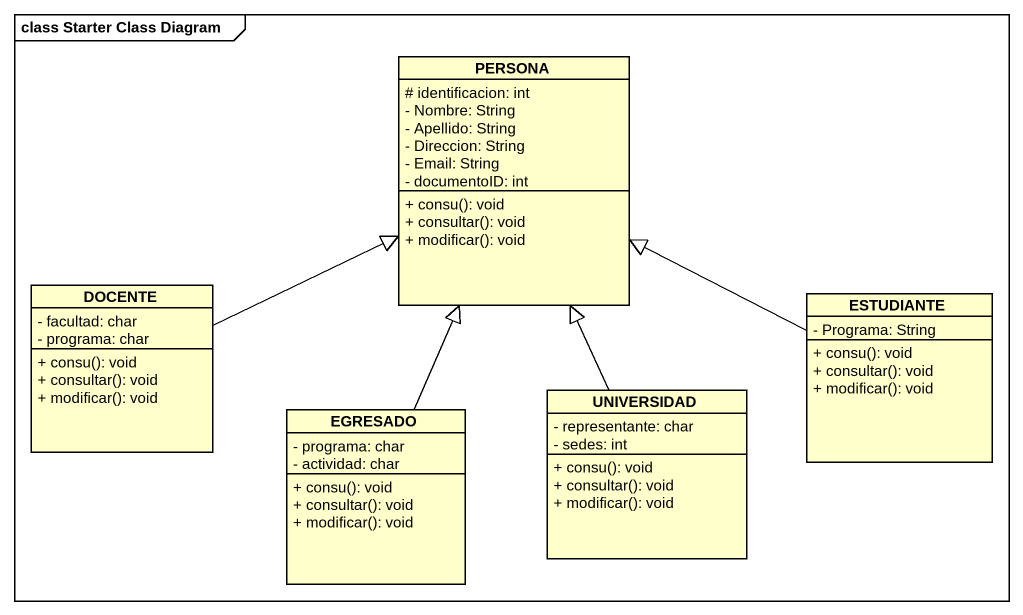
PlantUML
@startuml
mainframe class Starter Class Diagram
hide circle
hide empty members
skinparam classAttributeIconSize 0
class PERSONA {
  # identificacion: int
  - Nombre: String
  - Apellido: String
  - Direccion: String
  - Email: String
  - documentoID: int
  + consu(): void
  + consultar(): void
  + modificar(): void
}
class DOCENTE {
  - facultad: char
  - programa: char
  + consu(): void
  + consultar(): void
  + modificar(): void
}
class ESTUDIANTE {
  - Programa: String
  + consu(): void
  + consultar(): void
  + modificar(): void
}
class EGRESADO {
  - programa: char
  - actividad: char
  + consu(): void
  + consultar(): void
  + modificar(): void
}
class UNIVERSIDAD {
  - representante: char
  - sedes: int
  + consu(): void
  + consultar(): void
  + modificar(): void
}
DOCENTE -right-|> PERSONA
ESTUDIANTE -left-|> PERSONA
EGRESADO -up-|> PERSONA
UNIVERSIDAD -up-|> PERSONA
@enduml
